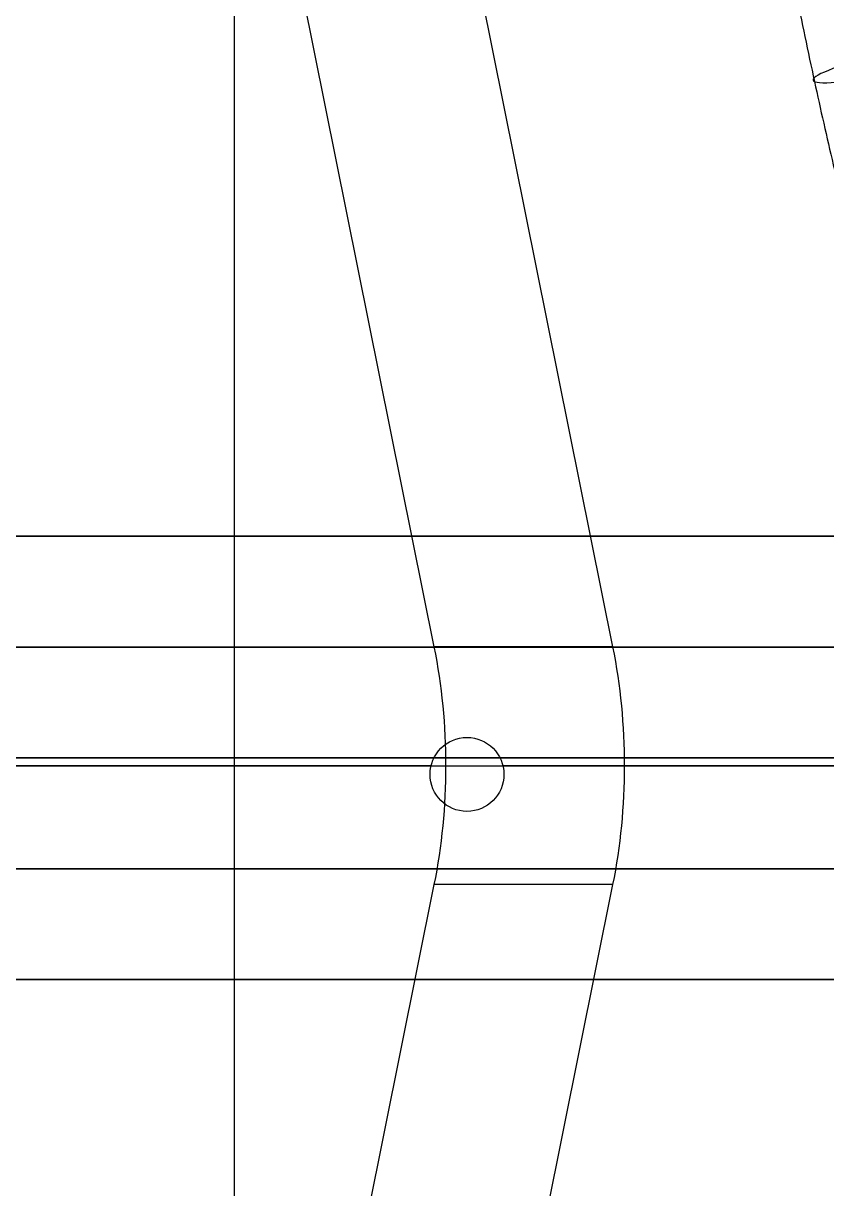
# Model space of a CAD drawing. Header units: millimetres. Extents: x -1736 to -633, y -290 to 351.
# Drawn here: x -843.5 to -778.3, y 115.7 to 210.3 of the extents above; entities that cross this region are included whole.
import ezdxf

# ---------------------------------------------------------------- set-up
doc = ezdxf.new("R2010")
doc.units = ezdxf.units.MM
doc.header["$MEASUREMENT"] = 0
for name, color, linetype, true_color in [('Electrical System', 7, 'Continuous', 0x0516e0), ('The Irrigation System', 7, 'Continuous', 0x04feff), ('The Wooden Frame', 7, 'Continuous', 0xd8b17e)]:
    doc.layers.add(name, color=color, linetype=linetype, true_color=true_color)

msp = doc.modelspace()

# ---------------------------------------------------------------- linework, layer by layer
at = {"layer": 'Electrical System'}
msp.add_line((-826.313, 29, -264.824), (-826.313, 259, -264.824), dxfattribs=at)
msp.add_open_spline([(-745.534, 150.002, 139.005), (-745.534, 150.002, 3.925), (-768, 146), (-782, 259, -6.131)], degree=3, dxfattribs=at)
at = {"layer": 'The Irrigation System'}
for p, q in [((-1311.736, 150, -189.89), (-711.736, 150, -189.89)), ((-1310.736, 150, -188.89), (-712.736, 150, -188.89))]:
    msp.add_line(p, q, dxfattribs=at)
at = {"layer": 'The Irrigation System', "extrusion": (-0.21228, 0.968273, -0.131853)}
msp.add_circle((711.168, 46.479, 364.867), 6.067, dxfattribs=at)
at = {"layer": 'The Irrigation System'}
for points in [[(-783.065, 259.188, -0.229), (-782.641, 255.767, -0.043), (-781.781, 249.149, 0.325), (-780.406, 239.57, 0.91), (-778.998, 230.653, 1.532), (-777.562, 222.377, 2.213), (-776.105, 214.726, 2.976), (-774.635, 207.682, 3.842), (-773.161, 201.228, 4.832), (-771.69, 195.348, 5.965), (-770.234, 190.026, 7.257), (-768.8, 185.243, 8.724), (-767.399, 180.979, 10.376), (-766.039, 177.206, 12.226), (-764.724, 173.887, 14.286), (-763.455, 170.978, 16.572), (-762.226, 168.427, 19.116), (-761.03, 166.185, 21.962), (-759.858, 164.212, 25.163), (-758.71, 162.48, 28.773), (-757.585, 160.972, 32.841), (-756.493, 159.677, 37.404), (-755.441, 158.587, 42.494), (-754.44, 157.689, 48.134), (-753.5, 156.971, 54.347), (-752.629, 156.415, 61.151), (-751.836, 156.006, 68.565), (-751.129, 155.721, 76.61), (-750.515, 155.543, 85.304), (-750, 155.448, 94.669), (-749.591, 155.415, 104.725), (-749.181, 155.425, 119.564), (-749.074, 155.455, 131.08), (-749.074, 155.454, 139.005)], [(-780.935, 258.812, -12.033), (-780.511, 255.39, -11.847), (-779.649, 248.764, -11.482), (-778.266, 239.14, -10.91), (-776.841, 230.139, -10.305), (-775.377, 221.731, -9.641), (-773.879, 213.892, -8.89), (-772.351, 206.592, -8.026), (-770.795, 199.803, -7.019), (-769.213, 193.496, -5.84), (-767.606, 187.643, -4.456), (-765.975, 182.215, -2.829), (-764.321, 177.19, -0.92), (-762.646, 172.552, 1.312), (-760.957, 168.294, 3.91), (-759.266, 164.425, 6.906), (-757.593, 160.957, 10.319), (-755.96, 157.901, 14.151), (-754.388, 155.255, 18.389), (-752.894, 153.002, 23.023), (-751.485, 151.11, 28.049), (-750.167, 149.541, 33.472), (-748.939, 148.259, 39.313), (-747.802, 147.225, 45.596), (-746.757, 146.409, 52.35), (-745.804, 145.78, 59.605), (-744.948, 145.313, 67.391), (-744.189, 144.98, 75.741), (-743.534, 144.759, 84.682), (-742.985, 144.627, 94.245), (-742.549, 144.562, 104.457), (-742.111, 144.534, 119.461), (-741.995, 144.551, 131.046), (-741.995, 144.551, 139.005)], [(-787.859, 258.218, -7.163), (-787.432, 254.773, -6.976), (-786.566, 248.099, -6.607), (-785.183, 238.41, -6.025), (-783.762, 229.354, -5.407), (-782.307, 220.904, -4.727), (-780.822, 213.039, -3.962), (-779.312, 205.734, -3.084), (-777.78, 198.966, -2.067), (-776.23, 192.71, -0.884), (-774.667, 186.946, 0.492), (-773.094, 181.65, 2.093), (-771.517, 176.804, 3.946), (-769.94, 172.391, 6.082), (-768.373, 168.399, 8.53), (-766.826, 164.821, 11.313), (-765.312, 161.648, 14.446), (-763.843, 158.867, 17.943), (-762.431, 156.459, 21.81), (-761.082, 154.399, 26.057), (-759.802, 152.654, 30.704), (-758.595, 151.194, 35.769), (-757.461, 149.988, 41.28), (-756.405, 149.009, 47.264), (-755.429, 148.23, 53.75), (-754.537, 147.627, 60.767), (-753.734, 147.178, 68.342), (-753.023, 146.859, 76.504), (-752.41, 146.648, 85.278), (-751.898, 146.524, 94.692), (-751.494, 146.465, 104.771), (-751.09, 146.444, 119.613), (-750.986, 146.463, 131.102), (-750.986, 146.463, 139.005)]]:
    msp.add_open_spline(points, degree=3, knots=[0, 0, 0, 0, 10.357275, 20.065012, 29.148035, 37.631865, 45.543109, 52.909977, 59.762942, 66.135584, 72.06562, 77.596121, 82.77681, 87.66526, 92.327613, 96.838365, 101.278777, 105.733861, 110.28847, 115.023475, 120.012961, 125.322859, 131.010875, 137.127265, 143.716005, 150.81603, 158.462372, 166.68712, 175.5202, 184.98999, 195.123786, 205.948175, 229.77308, 229.77308, 229.77308, 229.77308], dxfattribs=at)
at = {"layer": 'The Wooden Frame'}
for p, q in [((-835.779, 287.035, -432.062), (-810.131, 159.653, -397.186)), ((-835.779, 287.035, -432.062), (-810.131, 159.653, -397.186)), ((-821.279, 287.035, -442.726), (-795.63, 159.653, -407.851)), ((-821.279, 287.035, -442.726), (-795.63, 159.653, -407.851)), ((-708.736, 168.635, 1189.201), (-1316.736, 168.635, 1189.201)), ((-1306.736, 168.635, 1149.201), (-718.736, 168.635, 1149.201)), ((-708.736, 159.635, 1189.201), (-1316.736, 159.635, 1189.201)), ((-1306.736, 159.635, 1149.201), (-718.736, 159.635, 1149.201)), ((-795.63, 159.653, -407.851), (-810.131, 159.653, -397.186)), ((-795.63, 159.653, -407.851), (-810.131, 159.653, -397.186)), ((-807.453, 152.3, 276.888), (-807.453, 152.3, 258.888)), ((-718.736, 150.635, 1149.201), (-852.736, 150.635, 1149.201)), ((-852.736, 150.635, 1189.201), (-708.736, 150.635, 1189.201)), ((-708.736, 150.635, 1189.201), (-852.736, 150.635, 1189.201)), ((-852.736, 150.635, 1149.201), (-718.736, 150.635, 1149.201)), ((-810.371, 150, 276.888), (-1233.486, 150, 276.888)), ((-810.371, 150, 258.888), (-1233.486, 150, 258.888)), ((-759.468, 150, 276.888), (-804.536, 150, 276.888)), ((-759.468, 150, 258.888), (-804.536, 150, 258.888)), ((-810.453, 149.3, 276.888), (-810.453, 149.3, 258.888)), ((-804.453, 149.3, 276.888), (-804.453, 149.3, 258.888)), ((-807.453, 146.3, 276.888), (-807.453, 146.3, 258.888)), ((-1316.736, 141.635, 1189.201), (-708.736, 141.635, 1189.201)), ((-718.736, 141.635, 1149.201), (-1306.736, 141.635, 1149.201)), ((-810.131, 140.347, -397.186), (-835.779, 12.965, -432.062)), ((-810.131, 140.347, -397.186), (-835.779, 12.965, -432.062)), ((-795.63, 140.347, -407.851), (-821.279, 12.965, -442.726)), ((-795.63, 140.347, -407.851), (-821.279, 12.965, -442.726)), ((-795.63, 140.347, -407.851), (-810.131, 140.347, -397.186)), ((-795.63, 140.347, -407.851), (-810.131, 140.347, -397.186)), ((-1316.736, 132.635, 1189.201), (-708.736, 132.635, 1189.201)), ((-718.736, 132.635, 1149.201), (-1306.736, 132.635, 1149.201))]:
    msp.add_line(p, q, dxfattribs=at)
for centre in [(-807.453, 149.3, 276.888), (-807.453, 149.3, 258.888), (-807.453, 149.3, 267.888)]:
    msp.add_circle(centre, 3, dxfattribs=at)
at = {"layer": 'The Wooden Frame', "extrusion": (0.805598, 0, -0.592462)}
for centre in [(150, -828.349, -417.322), (150, -828.349, -417.322), (150, -828.349, -399.322), (150, -828.349, -399.322)]:
    msp.add_arc(centre, 30, 71.22947, 108.77053, dxfattribs=at)

doc.saveas('drawing.dxf')
